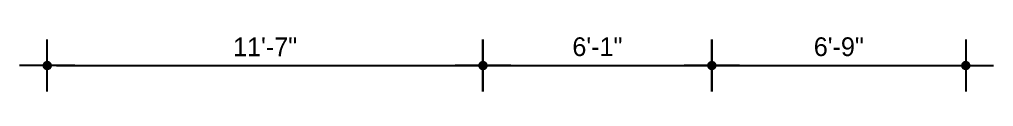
# Model space of a CAD drawing. Header units: inches. Extents: x 108286 to 1018414, y -1240248 to 57686.
# Drawn here: x 452082.3 to 452393, y 56996.1 to 57014.4 of the extents above; entities that cross this region are included whole.
import ezdxf

# ---------------------------------------------------------------- set-up
doc = ezdxf.new("R2010")
doc.units = ezdxf.units.IN
doc.header["$MEASUREMENT"] = 0
doc.layers.add('D-DIM', color=5, linetype='Continuous', lineweight=25)
doc.dimstyles.new('Standard-32', dxfattribs={"dimtxt": 6, "dimasz": 3, "dimexe": 0.18, "dimexo": 0.0625, "dimgap": 3, "dimtad": 1, "dimdec": 0, "dimzin": 0, "dimdsep": 46, "dimlunit": 4, "dimtxsty": 'Standard', "dimblk": 'AAA', "dimcen": 0.09, "dimse1": 1, "dimse2": 1, "dimclrd": 256, "dimclrt": 256, "dimadec": 0, "dimazin": 0, "dimtfac": 1, "dimtdec": 0, "dimtix": 1, "dimtmove": 1, "dimatfit": 3, "dimfxl": 1, "dimtolj": 1, "dimtzin": 0, "dimarcsym": 0})

# ---------------------------------------------------------------- blocks, each defined once
blk = doc.blocks.new('AAA')
for p, q in [((0, 2.77), (0, -2.77)), ((-2.95, 0), (2.95, 0))]:
    blk.add_line(p, q)
at = {"const_width": 0.5}
blk.add_lwpolyline([(-0.25, 0, 1), (0.25, 0, 1)], format="xyb", close=True, dxfattribs=at)
blk = doc.blocks.new('*D411')
at = {"layer": 'D-DIM', "linetype": 'Continuous', "lineweight": -2, "ltscale": 5}
blk.add_line((452094.17, 57004.43), (452227.17, 57004.43), dxfattribs=at)
at = {"layer": 'Defpoints', "color": 0, "linetype": 'Continuous', "ltscale": 5}
for p in [(452091.17, 57004.43), (452230.17, 57004.43), (452230.17, 57004.43)]:
    blk.add_point(p, dxfattribs=at)
at = {"layer": 'D-DIM', "linetype": 'Continuous', "lineweight": -2, "ltscale": 5, "xscale": 3, "yscale": 3, "zscale": 3, "rotation": 180}
blk.add_blockref('AAA', (452091.17, 57004.43), dxfattribs=at)
at = {"layer": 'D-DIM', "linetype": 'Continuous', "lineweight": -2, "ltscale": 5, "xscale": 3, "yscale": 3, "zscale": 3}
blk.add_blockref('AAA', (452230.17, 57004.43), dxfattribs=at)
at = {"layer": 'D-DIM', "linetype": 'Continuous', "ltscale": 5, "insert": (452160.67, 57010.43), "char_height": 6, "attachment_point": 5}
blk.add_mtext('\\A1;11\'-7"', dxfattribs=at)
blk = doc.blocks.new('*D412')
at = {"layer": 'D-DIM', "linetype": 'Continuous', "lineweight": -2, "ltscale": 5}
blk.add_line((452233.17, 57004.43), (452300.17, 57004.43), dxfattribs=at)
at = {"layer": 'Defpoints', "color": 0, "linetype": 'Continuous', "ltscale": 5}
for p in [(452230.17, 57004.43), (452303.17, 57004.43), (452303.17, 57004.43)]:
    blk.add_point(p, dxfattribs=at)
at = {"layer": 'D-DIM', "linetype": 'Continuous', "lineweight": -2, "ltscale": 5, "xscale": 3, "yscale": 3, "zscale": 3, "rotation": 180}
blk.add_blockref('AAA', (452230.17, 57004.43), dxfattribs=at)
at = {"layer": 'D-DIM', "linetype": 'Continuous', "lineweight": -2, "ltscale": 5, "xscale": 3, "yscale": 3, "zscale": 3}
blk.add_blockref('AAA', (452303.17, 57004.43), dxfattribs=at)
at = {"layer": 'D-DIM', "linetype": 'Continuous', "ltscale": 5, "insert": (452266.67, 57010.43), "char_height": 6, "attachment_point": 5}
blk.add_mtext('\\A1;6\'-1"', dxfattribs=at)
blk = doc.blocks.new('*D413')
at = {"layer": 'D-DIM', "linetype": 'Continuous', "lineweight": -2, "ltscale": 5}
blk.add_line((452306.17, 57004.43), (452381.17, 57004.43), dxfattribs=at)
at = {"layer": 'Defpoints', "color": 0, "linetype": 'Continuous', "ltscale": 5}
for p in [(452303.17, 57004.43), (452384.17, 57004.43), (452384.17, 57004.43)]:
    blk.add_point(p, dxfattribs=at)
at = {"layer": 'D-DIM', "linetype": 'Continuous', "lineweight": -2, "ltscale": 5, "xscale": 3, "yscale": 3, "zscale": 3, "rotation": 180}
blk.add_blockref('AAA', (452303.17, 57004.43), dxfattribs=at)
at = {"layer": 'D-DIM', "linetype": 'Continuous', "lineweight": -2, "ltscale": 5, "xscale": 3, "yscale": 3, "zscale": 3}
blk.add_blockref('AAA', (452384.17, 57004.43), dxfattribs=at)
at = {"layer": 'D-DIM', "linetype": 'Continuous', "ltscale": 5, "insert": (452343.67, 57010.43), "char_height": 6, "attachment_point": 5}
blk.add_mtext('\\A1;6\'-9"', dxfattribs=at)

msp = doc.modelspace()

# ---------------------------------------------------------------- dimensions: what is measured, and where the dimension line sits
at = {"layer": 'D-DIM', "linetype": 'Continuous', "ltscale": 5}
for base, p1, p2, picture, middle in [((452230.17, 57004.43), (452091.17, 57004.43), (452230.17, 57004.43), '*D411', (452160.67, 57010.43)), ((452303.17, 57004.43), (452230.17, 57004.43), (452303.17, 57004.43), '*D412', (452266.67, 57010.43)), ((452384.17, 57004.43), (452303.17, 57004.43), (452384.17, 57004.43), '*D413', (452343.67, 57010.43))]:
    dim = msp.add_linear_dim(base=base, p1=p1, p2=p2, dimstyle='Standard-32', dxfattribs=at)
    dim.commit()
    dim.dimension.update_dxf_attribs({"geometry": picture, "text_midpoint": middle})

doc.saveas('drawing.dxf')
